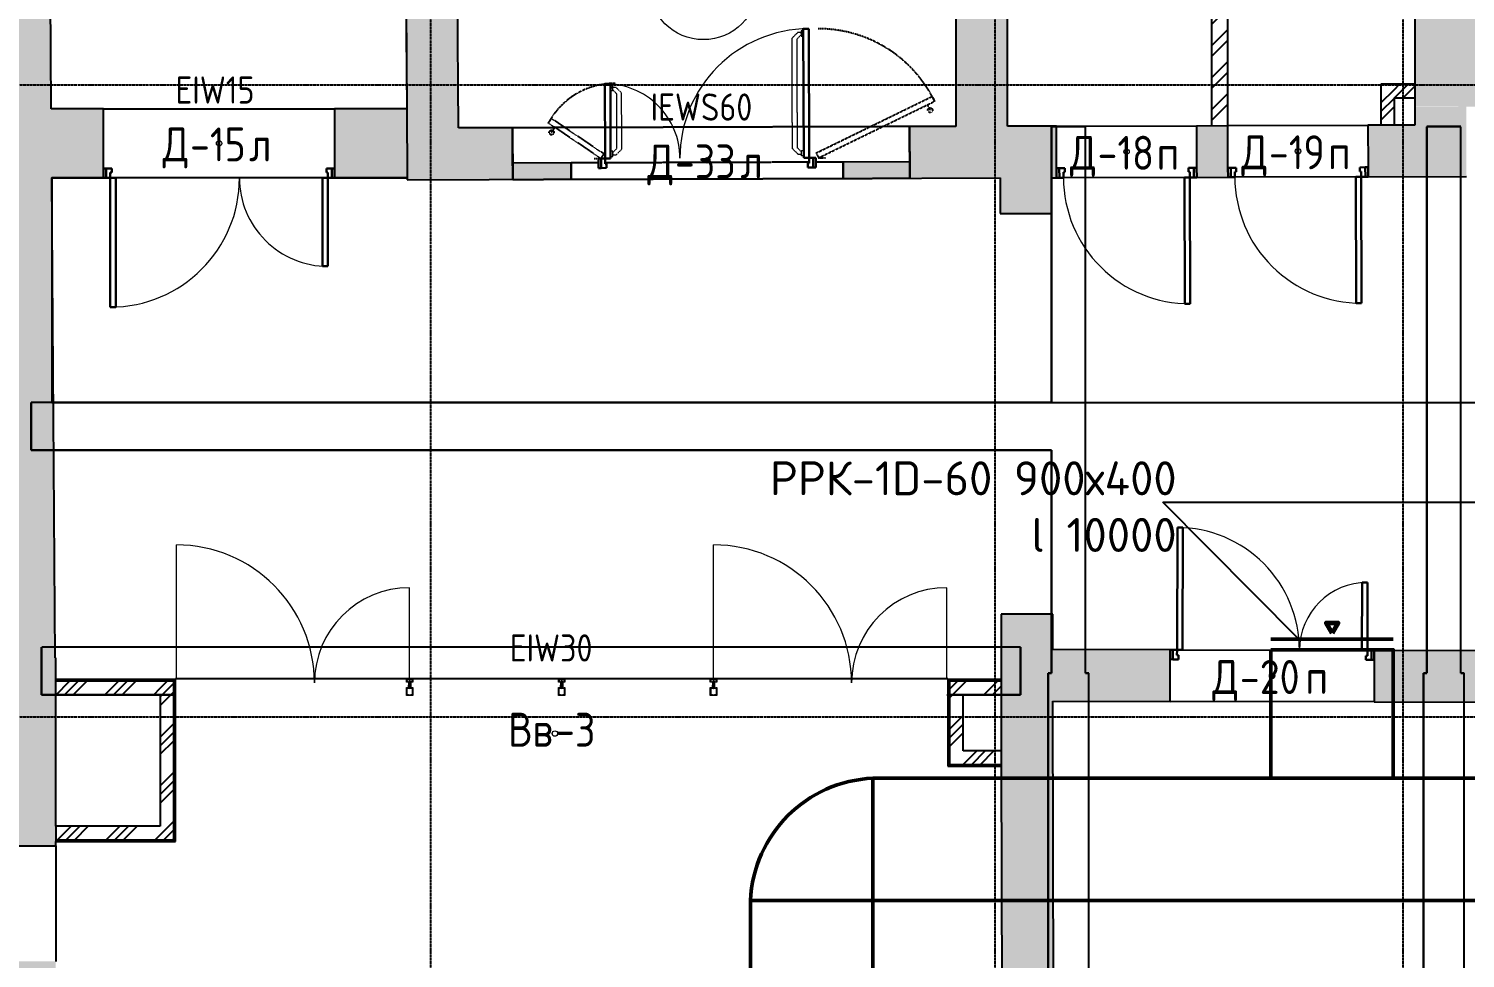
# Model space of a CAD drawing. Header units: millimetres. Extents: x -33838 to 476301, y -41806 to 120107.
# Drawn here: x 602 to 11167, y 6829 to 13670 of the extents above; entities that cross this region are included whole.
import ezdxf
from ezdxf import colors
from ezdxf.entities.mleader import LeaderData, LeaderLine
from ezdxf.math import Vec2, Vec3

# ---------------------------------------------------------------- set-up
doc = ezdxf.new("R2010")
doc.units = ezdxf.units.MM
for name, pattern in [('ADSK_Линия сетки', [25, 20, -2.5, 0, -2.5]), ('ADSK_Сверху', [4.5, 3, -1.5]), ('ADSK_Снесено', [4.5, 3, -1.5]), ('ADSK_Штриховая_ш2 п1', [3, 2, -1])]:
    doc.linetypes.add(name, pattern=pattern)
for name, color, linetype, lineweight in [('Витраж', 251, 'Continuous', 18), ('Вытяжка', 5, 'Continuous', 60), ('Двери', 251, 'Continuous', 18), ('ДУ', 5, 'Continuous', 50), ('Каркас', 7, 'Continuous', 18), ('Марки', 7, 'Continuous', 20), ('Марки дверей', 7, 'Continuous', 20), ('Марки помещений', 7, 'Continuous', 20), ('Узлы', 7, 'Continuous', 18)]:
    doc.layers.add(name, color=color, linetype=linetype, lineweight=lineweight)
for name, color, linetype, lineweight, true_color in [('Линии', 7, 'Continuous', 9, 0x00a600), ('Стены внутренние', 5, 'Continuous', 18, 0x0000ff), ('Стены наружные', 1, 'ADSK_Снесено', 18, 0xff0000), ('Стены штриховка', 5, 'Continuous', 18, 0x0000ff)]:
    doc.layers.add(name, color=color, linetype=linetype, lineweight=lineweight, true_color=true_color)
doc.layers.get('Витраж').off()
doc.styles.add('GOST Common_1', font='GOST Common_0.ttf', dxfattribs={"width": 0.9, "height": 200})
doc.styles.add('GOST Common_2', font='GOST Common_0.ttf', dxfattribs={"width": 0.9, "height": 250})
doc.styles.add('ISOCPEUR', font='isocpeur.ttf', dxfattribs={"height": 250})
pattern_1 = [(45, (0, 0), (-179.605, 179.605), []), (45, (63.5, 0), (0, 359.2102), []), (45, (-63.5, 0), (0, 359.2102), [])]

# ---------------------------------------------------------------- blocks, each defined once
blk = doc.blocks.new('Прямоугольный импост - 48х116-1503859-01 План 1-го этажа маркировочный')
at = {"layer": 'Узлы', "color": 5, "true_color": 0x0000ff}
for p, q in [((-24, 77), (-24, 20)), ((24, 77), (-24, 77)), ((-24, 20), (-18, 20)), ((-21, 23), (-21, 74)), ((-21, 74), (-17, 74)), ((-21, 26), (-21, 23)), ((-21, 23), (-21, 23)), ((-4, 27), (-20, 27)), ((-17, 24), (-16, 24)), ((-15, 72), (-15, 71)), ((-15, 71), (-9, 71)), ((-15, 20), (-12, 20)), ((-11, 21), (-11, 24)), ((-10, 24), (-6, 24)), ((-10, 24), (-10, 22)), ((-10, 22), (-8, 22)), ((-9, 71), (-9, 72)), ((-8, 74), (8, 74)), ((-8, 22), (-8, 2)), ((-8, 2), (-7, 2)), ((-8, -14), (-8, 0)), ((-7, 0), (-8, 0)), ((-6, 2), (-6, 1)), ((-5, 24), (-5, 21)), ((-5, 5), (-5, 23)), ((-3, 5), (-5, 5)), ((-4, 20), (-1, 20)), ((-3, 24), (-3, 25)), ((3, 24), (-3, 24)), ((-3, -1), (-1, 4)), ((-1, 20), (0, 21)), ((0, 21), (1, 20)), ((1, 20), (4, 20)), ((1, 4), (3, -1)), ((3, 25), (3, 24)), ((5, 5), (3, 5)), ((20, 27), (4, 27)), ((5, 21), (5, 24)), ((5, 23), (5, 5)), ((6, 24), (10, 24)), ((6, 1), (6, 2)), ((7, 2), (8, 2)), ((8, 0), (7, 0)), ((8, 2), (8, 22)), ((8, 22), (10, 22)), ((8, -14), (8, 0)), ((9, 72), (9, 71)), ((9, 71), (15, 71)), ((10, 22), (10, 24)), ((11, 24), (11, 21)), ((12, 20), (15, 20)), ((15, 71), (15, 72)), ((16, 24), (17, 24)), ((17, 74), (21, 74)), ((18, 20), (24, 20)), ((21, 74), (21, 23)), ((21, 23), (21, 26)), ((21, 23), (21, 23)), ((24, 20), (24, 77)), ((-24, -20), (-24, -25)), ((-24, -27), (-24, -39)), ((-24, -39), (24, -39)), ((-21, -20), (-23, -20)), ((-23, -25), (-22, -25)), ((-23, -38), (-23, -28)), ((-23, -28), (-22, -28)), ((-7, -38), (-23, -38)), ((-22, -26), (-22, -26)), ((-22, -28), (-19, -33)), ((-18, -23), (-21, -23)), ((-19, -29), (-19, -25)), ((-19, -25), (-16, -25)), ((-17, -32), (-19, -29)), ((-6, -20), (-17, -20)), ((-15, -24), (-15, -22)), ((-15, -22), (-8, -22)), ((-7, -14), (-8, -14)), ((-8, -22), (-8, -23)), ((0, -23), (-8, -23)), ((-7, -14), (-7, -14)), ((-7, -14), (-6, -14)), ((0, -38), (-7, -38)), ((-6, -14), (-4, -14)), ((-5, -19), (-6, -20)), ((-2, -1), (-5, -4)), ((-5, -4), (-5, -14)), ((-5, -4), (5, -4)), ((5, -20), (-5, -20)), ((-5, -20), (-5, -19)), ((-4, -14), (-4, -14)), ((-4, -14), (-4, -14)), ((-4, -14), (-3, -14)), ((-3, -14), (-3, -1)), ((2, -1), (-2, -1)), ((0, -22), (0, -23)), ((0, -23), (0, -22)), ((8, -23), (0, -23)), ((16, -38), (0, -38)), ((5, -4), (2, -1)), ((3, -1), (3, -14)), ((3, -14), (4, -14)), ((4, -14), (4, -14)), ((4, -14), (4, -14)), ((4, -14), (6, -14)), ((5, -4), (5, -14)), ((6, -20), (5, -19)), ((5, -19), (5, -20)), ((6, -14), (7, -14)), ((17, -20), (6, -20)), ((7, -14), (7, -14)), ((8, -14), (7, -14)), ((8, -23), (8, -22)), ((8, -22), (15, -22)), ((15, -22), (15, -24)), ((16, -25), (19, -25)), ((23, -38), (16, -38)), ((17, -22), (17, -22)), ((19, -29), (17, -32)), ((21, -23), (18, -23)), ((19, -25), (19, -29)), ((19, -33), (22, -28)), ((23, -20), (21, -20)), ((22, -22), (22, -22)), ((22, -25), (23, -25)), ((22, -26), (22, -26)), ((22, -28), (23, -28)), ((23, -28), (23, -38)), ((24, -25), (24, -20)), ((24, -39), (24, -27))]:
    blk.add_line(p, q, dxfattribs=at)
at = {"layer": 'Узлы', "color": 5, "lineweight": 9, "true_color": 0x0000ff}
for p, q in [((0, 29), (-2, 27)), ((-2, 27), (-2, -1)), ((2, 27), (0, 29)), ((2, -1), (2, 27)), ((-8, -20), (-8, -14)), ((-6, -24), (-6, -23)), ((6, -24), (-6, -24)), ((-5, -27), (-5, -24)), ((-5, -27), (5, -27)), ((4, -28), (-4, -28)), ((-3, -14), (-3, -20)), ((-3, -27), (-3, -24)), ((3, -14), (3, -20)), ((3, -27), (3, -24)), ((5, -27), (5, -24)), ((6, -23), (6, -24)), ((8, -14), (8, -20))]:
    blk.add_line(p, q, dxfattribs=at)
at = {"layer": 'Узлы', "color": 5, "true_color": 0x0000ff}
for centre, radius, start, end in [((-20, 26), 0.762, 90, 180), ((-17, 23), 1.27, 90, 180), ((-16, 23), 2.29, 180, 225.1897), ((-18, 21), 0.381, 270, 45.1897), ((-17, 72), 1.52, 0, 90), ((-16, 23), 1.27, 0, 90), ((-17, 23), 2.29, 314.8103, 0), ((-15, 21), 0.381, 134.8103, 270), ((-12, 21), 0.762, 270, 0), ((-10, 24), 0.762, 90, 180), ((-10, 22), 0.762, 180, 270), ((-8, 72), 1.52, 90, 180), ((-8, 2), 0.254, 180, 270), ((-8, 0), 0.254, 90, 180), ((-7, 23), 1.52, 360, 90), ((-7, 2), 0.254, 360, 90), ((-7, 1), 0.254, 270, 360), ((-6, 24), 0.762, 0, 90), ((-4, 21), 0.762, 180, 270), ((-4, 25), 1.52, 360, 90), ((0, 4), 3.63, 17.5064, 162.4936), ((0, 4), 1.09, 15, 165), ((4, 25), 1.52, 90, 180), ((4, 21), 0.762, 270, 0), ((6, 24), 0.762, 90, 180), ((7, 23), 1.52, 90, 180), ((7, 2), 0.254, 90, 180), ((7, 1), 0.254, 180, 270), ((8, 72), 1.52, 0, 90), ((8, 2), 0.254, 270, 0), ((8, 0), 0.254, 0, 90), ((10, 24), 0.762, 0, 90), ((10, 22), 0.762, 270, 0), ((12, 21), 0.762, 180, 270), ((17, 72), 1.52, 90, 180), ((16, 23), 1.27, 90, 180), ((17, 23), 2.29, 180, 225.1897), ((15, 21), 0.381, 270, 45.1897), ((17, 23), 1.27, 0, 90), ((16, 23), 2.29, 314.8103, 0), ((18, 21), 0.381, 134.8103, 270), ((20, 26), 0.762, 0, 90), ((-23, -20), 0.508, 90, 180), ((-23, -25), 0.762, 180, 270), ((-22, -27), 1.52, 90, 180), ((-20, -22), 2.29, 134.8103, 180), ((-21, -22), 1.27, 180, 270), ((-22, -27), 1.27, 288.6629, 90), ((-22, -27), 1.02, 270, 90), ((-21, -20), 0.381, 314.8103, 90), ((-18, -32), 1.02, 210, 30), ((-17, -20), 0.381, 90, 225.1897), ((-19, -22), 2.29, 0, 45.1897), ((-18, -22), 1.27, 270, 0), ((-16, -24), 1.52, 270, 0), ((16, -24), 1.52, 180, 270), ((17, -20), 0.381, 314.8103, 90), ((19, -22), 2.29, 134.8103, 180), ((18, -22), 1.27, 180, 270), ((18, -32), 1.02, 150, 330), ((20, -22), 2.29, 0, 45.1897), ((21, -20), 0.381, 90, 225.1897), ((21, -22), 1.27, 270, 0), ((22, -27), 1.27, 90, 251.3371), ((22, -27), 1.02, 90, 270), ((22, -27), 1.52, 360, 90), ((23, -20), 0.508, 0, 90), ((23, -25), 0.762, 270, 0)]:
    blk.add_arc(centre, radius, start, end, dxfattribs=at)
at = {"layer": 'Узлы', "color": 5, "lineweight": 9, "true_color": 0x0000ff}
for centre, radius, start, end in [((-4, -27), 1.38, 200.9416, 339.0732), ((0, -24), 4.19, 234.2873, 305.7127), ((4, -27), 1.38, 200.9416, 339.0732)]:
    blk.add_arc(centre, radius, start, end, dxfattribs=at)
blk = doc.blocks.new('AC_Дверь_Двупольная - Д-15л 1700х2200h-2039711-01 План 1-го этажа маркировочный')
at = {"layer": 'Двери', "lineweight": 30}
for p, q in [((800, 1205), (760, 1205)), ((760, 1205), (760, 255)), ((800, 255), (800, 1205)), ((-800, 905), (-760, 905)), ((-800, 255), (-800, 905)), ((-760, 905), (-760, 255)), ((-850, 255), (-830, 255)), ((-850, 185), (-850, 255)), ((-830, 255), (-800, 255)), ((-830, 185), (-830, 255)), ((-830, 255), (-830, 185)), ((-760, 255), (-800, 255)), ((-800, 255), (-800, 215)), ((-800, 215), (-790, 215)), ((-790, 215), (-790, 185)), ((760, 255), (800, 255)), ((800, 215), (790, 215)), ((790, 215), (790, 185)), ((830, 255), (800, 255)), ((800, 255), (800, 215)), ((830, 185), (830, 255)), ((850, 255), (830, 255)), ((830, 255), (830, 185)), ((850, 185), (850, 255)), ((-830, 185), (-850, 185)), ((-790, 185), (-830, 185)), ((790, 185), (830, 185)), ((830, 185), (850, 185))]:
    blk.add_line(p, q, dxfattribs=at)
at = {"layer": 'Двери'}
for centre, radius, start, end in [((800, 255), 950, 90, 180), ((-800, 255), 650, 360, 90)]:
    blk.add_arc(centre, radius, start, end, dxfattribs=at)
blk = doc.blocks.new('AC_Дверь_Двупольная - Д-33л 1500х2200h 2-2310052-01 План 1-го этажа маркировочный')
at = {"layer": 'Двери', "linetype": 'ADSK_Сверху', "lineweight": 9}
for p, q in [((710, 951), (694, 951)), ((694, 951), (694, 913)), ((670, 940), (627, 898)), ((627, 84), (627, 898)), ((694, 922), (664, 892)), ((664, 90), (664, 892)), ((694, 940), (670, 940)), ((694, 932), (694, 940)), ((694, 913), (710, 913)), ((-710, 551), (-694, 551)), ((-694, 551), (-694, 513)), ((-694, 532), (-694, 540)), ((-694, 540), (-670, 540)), ((-670, 540), (-628, 498)), ((-694, 513), (-710, 513)), ((-694, 522), (-664, 492)), ((-664, 90), (-664, 492)), ((-628, 84), (-628, 498)), ((-694, 70), (-710, 70)), ((-710, 31), (-694, 31)), ((-694, 60), (-664, 90)), ((-694, 31), (-694, 70)), ((-694, 50), (-694, 42)), ((-694, 42), (-670, 42)), ((-670, 42), (-628, 84)), ((670, 42), (627, 84)), ((694, 60), (664, 90)), ((694, 42), (670, 42)), ((694, 31), (694, 70)), ((694, 70), (710, 70)), ((710, 31), (694, 31))]:
    blk.add_line(p, q, dxfattribs=at)
at = {"layer": 'Двери', "lineweight": 30}
for p, q in [((750, 966), (710, 966)), ((710, 966), (710, 16)), ((750, 16), (750, 966)), ((-750, 566), (-710, 566)), ((-750, 16), (-750, 566)), ((-710, 566), (-710, 16)), ((-800, 16), (-780, 16)), ((-800, -54), (-800, 16)), ((-780, 16), (-750, 16)), ((-780, -54), (-780, 16)), ((-780, 16), (-780, -54)), ((-710, 16), (-750, 16)), ((-750, 16), (-750, -24)), ((710, 16), (750, 16)), ((780, 16), (750, 16)), ((750, 16), (750, -24)), ((780, -54), (780, 16)), ((800, 16), (780, 16)), ((780, 16), (780, -54)), ((800, -54), (800, 16)), ((-780, -54), (-800, -54)), ((-740, -54), (-780, -54)), ((-750, -24), (-740, -24)), ((-740, -24), (-740, -54)), ((750, -24), (740, -24)), ((740, -24), (740, -54)), ((740, -54), (780, -54)), ((780, -54), (800, -54))]:
    blk.add_line(p, q, dxfattribs=at)
at = {"layer": 'Двери'}
for centre, radius, start, end in [((750, 16), 950, 90, 180), ((-750, 16), 550, 360, 90)]:
    blk.add_arc(centre, radius, start, end, dxfattribs=at)
blk = doc.blocks.new('AC_Дверь_Однопольная - Д-18п 1030х2200h-1983138-01 План 1-го этажа маркировочный')
at = {"layer": 'Двери', "lineweight": 30}
for p, q in [((-465, 1120), (-425, 1120)), ((-465, 190), (-465, 1120)), ((-425, 1120), (-425, 190)), ((-515, 190), (-495, 190)), ((-515, 120), (-515, 190)), ((-495, 120), (-515, 120)), ((-495, 190), (-465, 190)), ((-495, 120), (-495, 190)), ((-495, 190), (-495, 120)), ((-455, 120), (-495, 120)), ((-425, 190), (-465, 190)), ((-465, 190), (-465, 150)), ((-465, 150), (-455, 150)), ((-455, 150), (-455, 120)), ((455, 150), (465, 150)), ((455, 120), (455, 150)), ((495, 120), (455, 120)), ((465, 190), (495, 190)), ((465, 150), (465, 190)), ((495, 190), (495, 120)), ((495, 190), (515, 190)), ((495, 120), (495, 190)), ((515, 120), (495, 120)), ((515, 190), (515, 120))]:
    blk.add_line(p, q, dxfattribs=at)
at = {"layer": 'Двери'}
blk.add_arc((-465, 190), 930, 0, 90, dxfattribs=at)
blk = doc.blocks.new('AC_Дверь_Однопольная - Д-19п 1030х2200h-1983139-01 План 1-го этажа маркировочный')
at = {"layer": 'Двери', "lineweight": 30}
for p, q in [((-465, 1120), (-425, 1120)), ((-465, 190), (-465, 1120)), ((-425, 1120), (-425, 190)), ((-515, 190), (-495, 190)), ((-515, 120), (-515, 190)), ((-495, 120), (-515, 120)), ((-495, 190), (-465, 190)), ((-495, 120), (-495, 190)), ((-495, 190), (-495, 120)), ((-455, 120), (-495, 120)), ((-425, 190), (-465, 190)), ((-465, 190), (-465, 150)), ((-465, 150), (-455, 150)), ((-455, 150), (-455, 120)), ((455, 150), (465, 150)), ((455, 120), (455, 150)), ((495, 120), (455, 120)), ((465, 190), (495, 190)), ((465, 150), (465, 190)), ((495, 190), (495, 120)), ((495, 190), (515, 190)), ((495, 120), (495, 190)), ((515, 120), (495, 120)), ((515, 190), (515, 120))]:
    blk.add_line(p, q, dxfattribs=at)
at = {"layer": 'Двери'}
blk.add_arc((-465, 190), 930, 0, 90, dxfattribs=at)
blk = doc.blocks.new('AC_Дверь_Двупольная - Д-20п 1500х2200h-2039721-01 План 1-го этажа маркировочный')
at = {"layer": 'Двери', "lineweight": 30}
for p, q in [((-700, 1090), (-660, 1090)), ((-700, 190), (-700, 1090)), ((-660, 1090), (-660, 190)), ((700, 690), (660, 690)), ((660, 690), (660, 190)), ((700, 190), (700, 690)), ((-750, 190), (-730, 190)), ((-750, 120), (-750, 190)), ((-730, 120), (-750, 120)), ((-730, 190), (-700, 190)), ((-730, 120), (-730, 190)), ((-730, 190), (-730, 120)), ((-690, 120), (-730, 120)), ((-660, 190), (-700, 190)), ((-700, 190), (-700, 150)), ((-700, 150), (-690, 150)), ((-690, 150), (-690, 120)), ((660, 190), (700, 190)), ((700, 150), (690, 150)), ((690, 150), (690, 120)), ((690, 120), (730, 120)), ((730, 190), (700, 190)), ((700, 190), (700, 150)), ((730, 120), (730, 190)), ((750, 190), (730, 190)), ((730, 190), (730, 120)), ((730, 120), (750, 120)), ((750, 120), (750, 190))]:
    blk.add_line(p, q, dxfattribs=at)
at = {"layer": 'Двери'}
for centre, radius, start, end in [((-700, 190), 900, 360, 90), ((700, 190), 500, 90, 180)]:
    blk.add_arc(centre, radius, start, end, dxfattribs=at)
blk = doc.blocks.new('Дверь-Витраж-Двойная-Витрина - Дв-3-1857483-01 План 1-го этажа маркировочный')
for p, q in [((-857.40625, 40), (-857.40625, 1030.3625)), ((857.40625, 40), (857.40625, 715.55))]:
    blk.add_line(p, q)
for centre, radius, start, end in [((-857.40625, 15.55), 1014.8125, 0, 90), ((857.40625, 15.55), 700, 90, 180)]:
    blk.add_arc(centre, radius, start, end)
blk = doc.blocks.new('Дверь-Витраж-Двойная-Витрина - Дв-3-1857484-01 План 1-го этажа маркировочный')
at = {"layer": 'Двери'}
for p, q in [((-857.40625, 40), (-857.40625, 1030.3625)), ((857.40625, 40), (857.40625, 715.55))]:
    blk.add_line(p, q, dxfattribs=at)
for centre, radius, start, end in [((-857.40625, 15.55), 1014.8125, 0, 90), ((857.40625, 15.55), 700, 90, 180)]:
    blk.add_arc(centre, radius, start, end, dxfattribs=at)
blk = doc.blocks.new('ADSK_Марка_Помещение_ОдноЗначение - Номер-247393-01 План 1-го этажа маркировочный')
at = {"layer": 'Марки помещений'}
blk.add_circle((0, 0), 4, dxfattribs=at)
blk = doc.blocks.new('ADSK_Марка_Дверь - Марка типа и комментарии-2020407-01 План 1-го этажа маркировочный')
at = {"layer": 'Марки дверей', "lineweight": 9}
blk.add_circle((0, 0), 0.2, dxfattribs=at)
blk = doc.blocks.new('ADSK_Марка_Стена - Экземпляр_ADSK_Позиция-74353-01 План 1-го этажа маркировочный')
at = {"layer": 'Марки', "lineweight": 9}
blk.add_circle((0, 0), 0.2, dxfattribs=at)
blk = doc.blocks.new('*U2698')
for p, q in [((0, 450), (0, -450)), ((0, 0), (0, 50))]:
    blk.add_line(p, q)
at = {"layer": 'Вытяжка'}
blk.add_lwpolyline([(45, 0), (122, -44), (122, 44)], close=True, dxfattribs=at)

msp = doc.modelspace()

# ---------------------------------------------------------------- hatches: boundary and pattern name
at = {"layer": 'Стены внутренние', "lineweight": 25, "true_color": 0x636466}
h = msp.add_hatch(color=251, dxfattribs=at)
h.paths.add_polyline_path([(795.63931, 9039.25245), (758.96419, 14323.56712), (378.97334, 14320.92984), (415.63016, 9039.25245), (771.12615, 9039.25245)])
h.paths.add_polyline_path([(368.56303, 15820.89372), (748.55388, 15823.53099), (716.71519, 20410.99148), (336.70604, 20410.99148)])
for points in [[(3385.31001, 12558.3141), (3765.31127, 12559.47078), (3710.1208, 20408.63165), (3433.49902, 20408.63165), (3433.49902, 20410.99148), (3330.09482, 20410.99148), (3385.30187, 12559.47078)], [(7420.80755, 12950.59942), (7800.80755, 12951.75609), (7800.80755, 20408.63165), (7420.80755, 20408.63165), (7420.80755, 13150.12546)], [(11079.61814, 13095.08262), (11305.23612, 13095.08262), (11305.23612, 20408.63165), (10795.23612, 20408.63165), (10795.23612, 13095.08262)], [(10795.23612, 12580.869), (11175.23612, 12582.02567), (11175.23612, 13095.08262), (10795.23612, 13093.98872), (10795.23612, 12682.02567)], [(3765.31127, 12559.47078), (4161.15031, 12560.67566), (4159.99364, 12940.6739), (3762.63939, 12939.46441), (3764.34064, 12697.51302)], [(7746.72914, 12309.29437), (8126.72841, 12310.03984), (8126.21304, 12572.74482), (7746.21458, 12571.58815)], [(7765.58805, 2696.10537), (8145.58732, 2696.85085), (8132.51327, 9361.24775), (7752.514, 9360.50228), (7765.49409, 2744.00181)]]:
    msp.add_hatch(color=251, dxfattribs=at).paths.add_polyline_path(points)
h = msp.add_hatch(dxfattribs=at)
h.set_pattern_fill('FP_2', color=251, style=0, pattern_type=2)
h.set_pattern_definition([(45, (0, 0), (-117.8655, 117.8655), []), (45, (78.58, 0), (-117.8655, 117.8655), [])])
h.paths.add_polyline_path([(9300.80755, 12956.3219), (9420.80755, 12956.68717), (9420.80755, 15388.58891), (9300.80755, 15388.58891), (9300.80755, 12956.68717)])
h = msp.add_hatch(dxfattribs=at)
h.set_pattern_fill('FP_3', color=251, style=0, pattern_type=2)
h.set_pattern_definition(pattern_1)
h.paths.add_polyline_path([(10545.23612, 12960.10979), (10645.23612, 12960.87076), (10645.23612, 13260.87076), (10545.23612, 13260.87076), (10545.23612, 12960.87076)])
h = msp.add_hatch(dxfattribs=at)
h.set_pattern_fill('FP_3', color=251, style=0, pattern_type=2)
h.set_pattern_definition(pattern_1)
h.paths.add_polyline_path([(10795.23612, 13160.87076), (10795.23612, 13260.87076), (10645.23612, 13260.87076), (10645.23612, 13160.87076)])
h = msp.add_hatch(color=251, dxfattribs=at)
h.paths.add_polyline_path([(2851.70228, 12571.21845), (3385.21927, 12571.21845), (3381.63326, 13081.21845), (2851.70228, 13081.21845), (2851.70228, 12641.21845)])
h.paths.add_polyline_path([(1047.0129, 12571.21845), (1151.70228, 12571.21845), (1151.70228, 13081.21845), (767.58655, 13081.21845), (771.12615, 12571.21845), (795.63931, 12571.21845)])
h = msp.add_hatch(color=251, dxfattribs=at)
h.paths.add_polyline_path([(7081.23254, 12569.56403), (8161.5695, 12572.85244), (8160.41283, 12952.85068), (7080.07588, 12949.56227), (7080.84308, 12697.51302)])
h.paths.add_polyline_path([(9191.56473, 12575.98762), (9421.96899, 12576.68894), (9420.80755, 12956.68717), (9190.40806, 12955.98586), (9191.35166, 12645.9873)])
h.paths.add_polyline_path([(10451.96421, 12579.82412), (10795.23612, 12580.869), (10795.23612, 12960.87076), (10450.80755, 12959.82236), (10451.96103, 12580.869)])
h = msp.add_hatch(color=251, dxfattribs=at)
h.paths.add_polyline_path([(4161.15031, 12560.67566), (4592.05754, 12561.98729), (4591.69228, 12681.98674), (4160.78505, 12680.67511), (4161.14632, 12561.98729)])
h.paths.add_polyline_path([(6592.04828, 12568.07502), (7081.23254, 12569.56403), (7080.07588, 12689.56107), (6591.68301, 12688.07446)])
h = msp.add_hatch(color=251, dxfattribs=at)
h.paths.add_polyline_path([(18184.62904, 8694.69354), (18184.62904, 9074.69486), (15803.345, 9080.98931), (15803.345, 8700.98798), (17379.64387, 8696.82135)])
h.paths.add_polyline_path([(14302.34579, 8704.95557), (14303.16521, 9084.95424), (10496.84588, 9095.01597), (10495.84143, 8715.01729), (11263.27398, 8712.98874)])
h.paths.add_polyline_path([(8995.84667, 8718.98223), (8995.84667, 9098.98355), (8133.0233, 9101.26425), (8133.76878, 8721.26096), (8145.58732, 8721.22972)])
h = msp.add_hatch(dxfattribs=at)
h.set_pattern_fill('FP_3', color=251, style=0, pattern_type=2)
h.set_pattern_definition(pattern_1)
h.paths.add_polyline_path([(1568.37808, 8768.39612), (1568.37808, 8868.39612), (800.4987, 8868.39612), (800.4987, 8768.39612), (1047.0129, 8768.39612)])
h = msp.add_hatch(dxfattribs=at)
h.set_pattern_fill('FP_3', color=251, style=0, pattern_type=2)
h.set_pattern_definition(pattern_1)
h.paths.add_polyline_path([(1668.37808, 7701.38518), (1668.37808, 8868.39612), (1568.37808, 8868.39612), (1568.37808, 7701.38518)])
h = msp.add_hatch(dxfattribs=at)
h.set_pattern_fill('FP_3', color=251, style=0, pattern_type=2)
h.set_pattern_definition(pattern_1)
h.paths.add_polyline_path([(7373.37808, 8355.38518), (7473.37808, 8355.38518), (7473.37808, 8868.39612), (7373.37808, 8868.39612), (7373.37808, 8774.36862)])
h = msp.add_hatch(dxfattribs=at)
h.set_pattern_fill('FP_3', color=251, style=0, pattern_type=2)
h.set_pattern_definition(pattern_1)
h.paths.add_polyline_path([(7735.41639, 8768.39612), (7753.67558, 8768.39612), (7752.514, 8868.39612), (7473.37808, 8868.39612), (7473.37808, 8768.39612)])
h = msp.add_hatch(dxfattribs=at)
h.set_pattern_fill('FP_3', color=251, style=0, pattern_type=2)
h.set_pattern_definition(pattern_1)
h.paths.add_polyline_path([(7752.514, 8255.38518), (7754.68199, 8255.38518), (7754.48582, 8355.38518), (7373.37808, 8355.38518), (7373.37808, 8255.38518), (7735.41639, 8255.38518)])
h = msp.add_hatch(dxfattribs=at)
h.set_pattern_fill('FP_3', color=251, style=0, pattern_type=2)
h.set_pattern_definition(pattern_1)
h.paths.add_polyline_path([(800.4987, 7701.38518), (1568.37808, 7701.38518), (1568.37808, 7801.38518), (800.4987, 7801.38518)])
at = {"layer": 'Стены наружные', "linetype": 'Continuous', "lineweight": 25, "true_color": 0x636466}
msp.add_hatch(color=251, dxfattribs=at).paths.add_polyline_path([(800.4987, 8529.25245), (800.4987, 9039.25245), (-6141.04208, 9039.25245), (-6141.04208, 8529.25245), (631.31561, 8529.25245)])
h = msp.add_hatch(color=251, dxfattribs=at)
h.paths.add_polyline_path([(800.4987, 272.0206), (800.4987, 1293.00787), (290.4987, 1293.00787), (290.4987, 272.0206), (642.35863, 272.0206)])
h.paths.add_polyline_path([(630.77917, 2143.00787), (800.4987, 2143.00787), (800.4987, 3145.88269), (290.4987, 3145.88269), (290.4987, 2143.00787)])
h.paths.add_polyline_path([(637.69022, 3995.88269), (800.4987, 3995.88269), (800.4987, 4997.9054), (290.4987, 4997.9054), (290.4987, 3995.88269), (630.77917, 3995.88269)])
h.paths.add_polyline_path([(290.4987, 5847.9054), (800.4987, 5847.9054), (800.4987, 6805.89434), (290.4987, 6805.89434)])
h.paths.add_polyline_path([(800.4987, 7655.89434), (800.4987, 8529.25245), (290.4987, 8529.25245), (290.4987, 7655.89434), (632.54368, 7655.89434)])

# ---------------------------------------------------------------- linework, layer by layer
at = {"linetype": 'ADSK_Линия сетки', "lineweight": 25}
for p, q in [((3559.91035, -4984.78696), (3559.91035, 44421.85247)), ((7709.91035, -4984.78696), (7709.91035, 21668.8012)), ((10709.91035, -4984.78696), (10709.91035, 21668.8012)), ((-11086.22475, 13256.78828), (57141.71826, 13256.78828)), ((-11086.22475, 8606.78828), (57141.71826, 8606.78828))]:
    msp.add_line(p, q, dxfattribs=at)
at = {"color": 251, "lineweight": 25, "true_color": 0x636466}
for points in [[(290.4987, 8529.25245), (-6141.04208, 8529.25245), (-6278.75123, 43728.86858), (3943.49902, 43728.86858), (3943.49902, 20918.63165), (3330.09482, 20918.63165), (3381.63326, 13081.21845)], [(771.12615, 10918.39612), (46719.85223, 10918.39612), (46719.85223, 20904.56631), (46033.2121, 20934.05859)], [(3381.63326, 13081.21845), (3385.21927, 12571.21845), (771.12615, 12571.21845), (771.12615, 10918.39612)]]:
    msp.add_lwpolyline(points, dxfattribs=at)
at = {"layer": 'ДУ'}
for points in [[(9737.31538, 9098.91552), (9737.26916, 8154.05956), (10637.26916, 8154.05956), (10637.31538, 9098.91552)], [(14039.02195, 8154.05956), (14039.02195, 7254.05956), (6809.91035, 7254.05956), (6809.91035, 8154.05956)], [(5909.91035, 4096.19979), (6809.91035, 4096.19979), (6809.91035, 7254.05956), (5909.91035, 7254.05956)]]:
    msp.add_lwpolyline(points, close=True, dxfattribs=at)
msp.add_arc((6852.14592, 7211.824), 943.18169, 92.566556539, 177.43344347, dxfattribs=at)
at = {"layer": 'Каркас', "color": 251, "linetype": 'ADSK_Сверху', "lineweight": 25, "true_color": 0x636466}
for p, q in [((8123.47939, 12950.12647), (8373.47939, 12950.12647)), ((8373.47939, 12950.12647), (8123.47939, 12950.12647)), ((8123.47939, 12950.12647), (8123.47939, 10918.39612)), ((8123.47939, 10918.39612), (8123.47939, 12950.12647)), ((8373.47939, 8926.99739), (8373.47939, 12950.12647)), ((8373.47939, 8926.99739), (8373.47939, 12950.12647)), ((10883.47939, 12950.12647), (11133.47939, 12950.12647)), ((11133.47939, 12950.12647), (10883.47939, 12950.12647)), ((10883.47939, 12950.12647), (10883.47939, 8926.99739)), ((10883.47939, 8926.99739), (10883.47939, 12950.12647)), ((11133.47939, 8926.99739), (11133.47939, 12950.12647)), ((11133.47939, 8926.99739), (11133.47939, 12950.12647)), ((619.65115, 10568.39612), (619.65115, 10918.39612)), ((619.65115, 10918.39612), (619.65115, 10568.39612)), ((8123.47939, 10918.39612), (619.65115, 10918.39612)), ((8123.47939, 10918.39612), (619.65115, 10918.39612)), ((619.65115, 10568.39612), (8123.47939, 10568.39612)), ((8123.47939, 10568.39612), (619.65115, 10568.39612)), ((8123.47939, 10568.39612), (8123.47939, 8926.99739)), ((8123.47939, 8926.99739), (8123.47939, 10568.39612)), ((694.85347, 8768.39612), (694.85347, 9118.39612)), ((694.85347, 9118.39612), (694.85347, 8768.39612)), ((7896.62624, 9118.39612), (694.85347, 9118.39612)), ((7896.62624, 9118.39612), (694.85347, 9118.39612)), ((7896.62624, 8768.39612), (7896.62624, 9118.39612)), ((7896.62624, 9118.39612), (7896.62624, 8768.39612)), ((8123.47939, 8926.99739), (8098.47939, 8926.99739)), ((8098.47939, 8926.99739), (8098.47939, 2540.01988)), ((8098.47939, 8926.99739), (8123.47939, 8926.99739)), ((8098.47939, 2540.01988), (8098.47939, 8926.99739)), ((8398.47939, 8926.99739), (8373.47939, 8926.99739)), ((8373.47939, 8926.99739), (8398.47939, 8926.99739)), ((8398.47939, 2540.01988), (8398.47939, 8926.99739)), ((8398.47939, 2540.01988), (8398.47939, 8926.99739)), ((10883.47939, 8926.99739), (10858.47939, 8926.99739)), ((10858.47939, 8926.99739), (10858.47939, 2540.01988)), ((10858.47939, 8926.99739), (10883.47939, 8926.99739)), ((10858.47939, 2540.01988), (10858.47939, 8926.99739)), ((11158.47939, 8926.99739), (11133.47939, 8926.99739)), ((11133.47939, 8926.99739), (11158.47939, 8926.99739)), ((11158.47939, 2540.01988), (11158.47939, 8926.99739)), ((11158.47939, 2540.01988), (11158.47939, 8926.99739)), ((694.85347, 8768.39612), (1668.37808, 8768.39612)), ((1668.37808, 8768.39612), (694.85347, 8768.39612)), ((7361.37808, 8768.39612), (7896.62624, 8768.39612)), ((7896.62624, 8768.39612), (7361.37808, 8768.39612))]:
    msp.add_line(p, q, dxfattribs=at)
at = {"layer": 'Линии', "color": 251, "linetype": 'ADSK_Штриховая_ш2 п1', "lineweight": 25, "true_color": 0x636466}
for p, q in [((6392.95818, 12755.45667), (7246.81252, 13171.90926)), ((6410.49303, 12719.5049), (7264.34737, 13135.95749)), ((7231.5845, 13069.91089), (7211.8578, 13110.35662)), ((7246.81252, 13171.90926), (7264.34737, 13135.95749)), ((4423.51084, 12975.6625), (4445.87856, 13008.824)), ((4832.86815, 12747.79623), (4445.87856, 13008.824)), ((4810.50044, 12714.63473), (4423.51084, 12975.6625)), ((4446.76296, 12905.69895), (4471.92664, 12943.00564)), ((4760.50067, 12714.48253), (4810.50044, 12714.63473)), ((4810.50044, 12714.63473), (4832.86815, 12747.79623)), ((6392.95818, 12755.45667), (6410.49303, 12719.5049)), ((6410.49303, 12719.5049), (6460.49279, 12719.6571))]:
    msp.add_line(p, q, dxfattribs=at)
at = {"layer": 'Линии', "color": 251, "lineweight": 25, "true_color": 0x636466}
msp.add_line((6339.85944, 12740.0296), (6339.85944, 12713.71614), dxfattribs=at)
at = {"layer": 'Линии', "color": 251, "linetype": 'ADSK_Штриховая_ш2 п1', "lineweight": 25, "true_color": 0x636466}
for centre in [(7231.5845, 13069.91089), (4446.76296, 12905.69895)]:
    msp.add_circle(centre, 17, dxfattribs=at)
for centre, radius, start, end in [((6410.49303, 12719.5049), 950, 26, 90.237449054), ((4910.46838, 12714.9572), 552.35396, 89.625125165, 151.836479215)]:
    msp.add_arc(centre, radius, start, end, dxfattribs=at)
at = {"layer": 'Стены внутренние', "color": 251, "lineweight": 25, "true_color": 0x636466}
for p, q in [((3330.09482, 20410.99148), (3381.63326, 13081.21845)), ((3762.63939, 12939.46441), (3710.1208, 20408.63165)), ((7420.80755, 20408.63165), (7420.80755, 12950.59942)), ((10795.23612, 20408.63165), (10795.23612, 12960.87076)), ((9420.80755, 12956.68717), (9420.80755, 15388.58891)), ((7800.80755, 12951.75609), (7800.80755, 14917.63165)), ((9300.80755, 14893.63165), (9300.80755, 12956.3219)), ((767.58655, 13081.21845), (758.96419, 14323.56712)), ((10795.23612, 13260.87076), (10545.23612, 13260.87076)), ((10545.23612, 13260.87076), (10545.23612, 12960.10979)), ((10645.23612, 13160.87076), (10795.23612, 13160.87076)), ((10645.23612, 12960.41418), (10645.23612, 13160.87076)), ((1151.70228, 13081.21845), (767.58655, 13081.21845)), ((1151.70228, 12641.21845), (1151.70228, 13081.21845)), ((1151.70228, 13081.21845), (2851.70228, 13081.21845)), ((3381.63326, 13081.21845), (2851.70228, 13081.21845)), ((2851.70228, 13081.21845), (2851.70228, 12641.21845)), ((4159.99364, 12940.6739), (3762.63939, 12939.46441)), ((4159.99364, 12940.6739), (4161.15031, 12560.67566)), ((7420.80755, 12950.59942), (7080.07588, 12949.56227)), ((7081.23254, 12569.56403), (7080.07588, 12949.56227)), ((8160.41283, 12952.85068), (7800.80755, 12951.75609)), ((8160.41283, 12952.85068), (9190.40806, 12955.98586)), ((8161.35643, 12642.85212), (8160.41283, 12952.85068)), ((9190.40806, 12955.98586), (9420.80755, 12956.68717)), ((9190.40806, 12955.98586), (9191.35166, 12645.9873)), ((9420.81232, 12956.68718), (10450.80755, 12959.82236)), ((9421.75592, 12646.68862), (9420.81232, 12956.68718)), ((10795.23612, 12960.87076), (10450.80755, 12959.82236)), ((10450.80755, 12959.82236), (10451.75114, 12649.8238)), ((4591.69228, 12681.98674), (4160.78505, 12680.67511)), ((4592.05754, 12561.98729), (4591.69228, 12681.98674)), ((7080.86728, 12689.56348), (6591.68301, 12688.07446)), ((6591.68301, 12688.07446), (6592.04828, 12568.07502)), ((8126.21304, 12572.74482), (8161.5695, 12572.85244)), ((8126.72841, 12310.03984), (8126.21304, 12572.74482)), ((9101.56514, 12575.71367), (8211.56927, 12573.00464)), ((9191.56473, 12575.98762), (9421.96899, 12576.68894)), ((10361.96463, 12579.55017), (9471.96875, 12576.84114)), ((10451.96421, 12579.82412), (11175.23612, 12582.02567)), ((771.12615, 12571.21845), (1151.70228, 12571.21845)), ((795.63931, 9039.25245), (771.12615, 12571.21845)), ((2761.70228, 12571.21845), (1241.70228, 12571.21845)), ((2851.70228, 12571.21845), (3385.21927, 12571.21845)), ((3385.21927, 12571.21845), (3385.31001, 12558.3141)), ((3385.31001, 12558.3141), (4592.05754, 12561.98729)), ((6592.04828, 12568.07502), (7746.21458, 12571.58815)), ((7746.21458, 12571.58815), (7746.72914, 12309.29437)), ((7746.72914, 12309.29437), (8126.72841, 12310.03984)), ((8132.51327, 9361.24775), (7752.514, 9360.50228)), ((7752.514, 9360.50228), (7753.45586, 8880.39612)), ((8133.0233, 9101.26425), (8132.51327, 9361.24775)), ((8996.85112, 9098.9809), (8133.0233, 9101.26425)), ((9086.85081, 9098.743), (10406.8462, 9095.25386)), ((14303.35024, 9084.95424), (10496.84588, 9095.01597)), ((8995.84667, 8718.98223), (8996.66609, 9028.98114)), ((10496.66085, 9025.01621), (10495.84143, 8715.01729)), ((1680.37808, 8880.39612), (800.4987, 8880.39612)), ((1680.37808, 7689.38518), (1680.37808, 8880.39612)), ((7361.37808, 8880.39612), (7361.37808, 8243.38518)), ((7753.45586, 8880.39612), (7361.37808, 8880.39612)), ((7753.45979, 8878.39612), (7754.70161, 8245.38518)), ((800.4987, 8768.39612), (1568.37808, 8768.39612)), ((1568.37808, 8768.39612), (1568.37808, 7801.38518)), ((7473.37808, 8355.38518), (7473.37808, 8768.39612)), ((7473.37808, 8768.39612), (7753.67558, 8768.39612)), ((8145.58732, 2696.85085), (8133.76878, 8721.26096)), ((8133.76878, 8721.26096), (8995.84667, 8718.98223)), ((10495.84143, 8715.01729), (8995.84667, 8718.98223)), ((10495.84143, 8715.01729), (14302.34579, 8704.95557)), ((7754.48582, 8355.38518), (7473.37808, 8355.38518)), ((7361.37808, 8243.38518), (7754.70553, 8243.38518)), ((7754.70553, 8243.38518), (7765.58805, 2696.10537)), ((1568.37808, 7801.38518), (800.4987, 7801.38518)), ((800.4987, 7801.38518), (800.4987, 7691.38518)), ((800.4987, 7689.38518), (1680.37808, 7689.38518))]:
    msp.add_line(p, q, dxfattribs=at)
at = {"layer": 'Стены внутренние', "color": 251, "linetype": 'ADSK_Сверху', "lineweight": 25, "true_color": 0x636466}
for p, q in [((7080.07588, 12949.56227), (4159.99364, 12940.6739)), ((4161.15031, 12560.67566), (4159.99364, 12940.6739)), ((7080.07588, 12949.56227), (7081.23254, 12569.56403)), ((4161.15031, 12560.67566), (7081.23254, 12569.56403)), ((7361.37808, 8884.39612), (1680.37808, 8884.39612)), ((1680.37808, 8880.39612), (1680.37808, 8884.39612)), ((7361.37808, 8884.39612), (7361.37808, 8768.39612)), ((7353.37808, 8768.39612), (7361.37808, 8768.39612))]:
    msp.add_line(p, q, dxfattribs=at)
at = {"layer": 'Стены внутренние', "color": 251, "linetype": 'ADSK_Снесено', "lineweight": 25, "true_color": 0x636466}
for p, q in [((4791.58661, 12682.59519), (4591.69228, 12681.98674)), ((4591.69228, 12681.98674), (4592.05754, 12561.98729)), ((6341.57943, 12687.31318), (4841.58638, 12682.74738)), ((6591.68301, 12688.07446), (6391.5792, 12687.46537)), ((6592.04828, 12568.07502), (6591.68301, 12688.07446)), ((4592.05754, 12561.98729), (6592.04828, 12568.07502))]:
    msp.add_line(p, q, dxfattribs=at)
at = {"layer": 'Стены наружные', "color": 251, "linetype": 'Continuous', "lineweight": 25, "true_color": 0x636466}
for p, q in [((800.4987, 9039.25245), (795.63931, 9039.25245)), ((800.4987, 7801.38518), (800.4987, 9039.25245)), ((290.4987, 7655.89434), (800.4987, 7655.89434)), ((800.4987, 7655.89434), (800.4987, 7689.38518)), ((800.4987, 7655.89434), (800.4987, 6805.89434))]:
    msp.add_line(p, q, dxfattribs=at)
at = {"layer": 'Стены штриховка', "color": 251, "lineweight": 25, "true_color": 0x636466}
for p, q in [((1680.37808, 8878.39612), (800.4987, 8878.39612)), ((1668.37808, 8880.39612), (1668.37808, 8878.39612)), ((1678.37808, 7689.38518), (1678.37808, 8880.39612)), ((7753.45979, 8878.39612), (7361.37808, 8878.39612)), ((7363.37808, 8880.39612), (7363.37808, 8243.38518)), ((7373.37808, 8878.39612), (7373.37808, 8880.39612)), ((7753.45979, 8878.39612), (7753.45586, 8880.39612)), ((1668.37808, 8868.39612), (800.4987, 8868.39612)), ((1668.37808, 7701.38518), (1668.37808, 8868.39612)), ((7373.37808, 8868.39612), (7373.37808, 8255.38518)), ((7753.4794, 8868.39612), (7373.37808, 8868.39612)), ((7363.37808, 8255.38518), (7361.37808, 8255.38518)), ((7361.37808, 8245.38518), (7754.70161, 8245.38518)), ((7373.37808, 8255.38518), (7754.68199, 8255.38518)), ((7754.70553, 8243.38518), (7754.70161, 8245.38518)), ((800.4987, 7701.38518), (1668.37808, 7701.38518)), ((800.4987, 7691.38518), (800.4987, 7689.38518)), ((800.4987, 7691.38518), (1680.37808, 7691.38518)), ((1668.37808, 7691.38518), (1668.37808, 7689.38518))]:
    msp.add_line(p, q, dxfattribs=at)

# ---------------------------------------------------------------- block references
at = {"layer": 'Витраж', "color": 251, "lineweight": 25, "true_color": 0x636466, "extrusion": (0, 0, -1), "rotation": 180}
for p in [(-3403.37808, 8840.89612), (-4520.87808, 8840.89612), (-5638.37808, 8840.89612)]:
    msp.add_blockref('Прямоугольный импост - 48х116-1503859-01 План 1-го этажа маркировочный', p, dxfattribs=at)
at = {"layer": 'Двери', "color": 251, "linetype": 'ADSK_Сверху', "lineweight": 25, "true_color": 0x636466, "rotation": 0.1744007003281796}
msp.add_blockref('AC_Дверь_Двупольная - Д-33л 1500х2200h 2-2310052-01 План 1-го этажа маркировочный', (5591.5342, 12701.0302), dxfattribs=at)
at = {"layer": 'Двери', "color": 251, "lineweight": 25, "true_color": 0x636466}
for name, p, rotation in [('AC_Дверь_Двупольная - Д-15л 1700х2200h-2039711-01 План 1-го этажа маркировочный', (2001.70228, 12826.21845), 180), ('AC_Дверь_Однопольная - Д-18п 1030х2200h-1983138-01 План 1-го этажа маркировочный', (8675.98878, 12764.41915), 180.1744007003282), ('AC_Дверь_Однопольная - Д-19п 1030х2200h-1983139-01 План 1-го этажа маркировочный', (9936.38827, 12768.25565), 180.1744007003282), ('AC_Дверь_Двупольная - Д-20п 1500х2200h-2039721-01 План 1-го этажа маркировочный', (9746.34628, 8906.9991), 359.8485505277052)]:
    msp.add_blockref(name, p, dxfattribs=dict(at, rotation=rotation))
for name, p in [('Дверь-Витраж-Двойная-Витрина - Дв-3-1857484-01 План 1-го этажа маркировочный', (2545.78433, 8840.39612)), ('Дверь-Витраж-Двойная-Витрина - Дв-3-1857483-01 План 1-го этажа маркировочный', (6495.97183, 8840.39612))]:
    msp.add_blockref(name, p, dxfattribs=at)
at = {"layer": 'ДУ', "xscale": -1, "rotation": 269.9999999996962}
msp.add_blockref('*U2698', (10187.26916, 9176.62068), dxfattribs=at)
at = {"layer": 'Марки', "color": 251, "lineweight": 25, "true_color": 0x636466, "xscale": 99.99999999999993, "yscale": 99.99999999999993, "zscale": 99.99999999999993}
msp.add_blockref('ADSK_Марка_Стена - Экземпляр_ADSK_Позиция-74353-01 План 1-го этажа маркировочный', (4471.34172, 8483.09694), dxfattribs=at)
at = {"layer": 'Марки дверей', "color": 251, "lineweight": 25, "true_color": 0x636466, "xscale": 99.99999999999993, "yscale": 99.99999999999993, "zscale": 99.99999999999993}
for p in [(2001.70228, 12826.21845), (8675.98878, 12764.41915), (9936.38827, 12768.25565), (5591.5342, 12701.0302), (9746.34628, 8906.9991)]:
    msp.add_blockref('ADSK_Марка_Дверь - Марка типа и комментарии-2020407-01 План 1-го этажа маркировочный', p, dxfattribs=at)
at = {"layer": 'Марки помещений', "color": 251, "lineweight": 25, "true_color": 0x636466, "xscale": 99.99999999999993, "yscale": 99.99999999999993, "zscale": 99.99999999999993}
msp.add_blockref('ADSK_Марка_Помещение_ОдноЗначение - Номер-247393-01 План 1-го этажа маркировочный', (5563.79299, 13989.45605), dxfattribs=at)

# ---------------------------------------------------------------- texts
at = {"layer": 'Марки', "color": 251, "lineweight": 25, "true_color": 0x636466, "attachment_point": 1}
for s, insert, char_height, width, style in [('EIW30', (4139.41087, 9212.72392), 200, 779.24025, 'GOST Common_1'), ('Вв', (4127.26087, 8636.07809), 250, 418.480875, 'GOST Common_2'), ('-3', (4472.54212, 8636.07809), 250, 389.620125, 'GOST Common_2')]:
    msp.add_mtext(s, dxfattribs=dict(at, insert=insert, char_height=char_height, width=width, style=style))
at = {"layer": 'Марки дверей', "color": 251, "lineweight": 25, "true_color": 0x636466, "attachment_point": 1}
for s, insert, char_height, width, style in [('EIW15', (1681.12301, 13318.63245), 200, 735.949125, 'GOST Common_1'), ('IEWS60', (5175.55493, 13193.4442), 200, 966.835125, 'GOST Common_1'), ('\\fGOST Common|b0|i0|c204|p34|;\\W.9;Д', (1585.72301, 12943.23154), 250, 245.316375, 'GOST Common_2'), ('-15', (1788.12926, 12943.23154), 250, 526.7086875, 'GOST Common_2'), ('\\fGOST Common|b0|i0|c204|p34|;\\W.9;л', (2222.70739, 12943.23154), 250, 194.8100625, 'GOST Common_2'), ('\\fGOST Common|b0|i0|c204|p34|;\\W.9;Д', (5151.70493, 12818.0433), 250, 245.316375, 'GOST Common_2'), ('-33', (5354.11118, 12818.0433), 250, 584.4301875, 'GOST Common_2'), ('\\fGOST Common|b0|i0|c204|p34|;\\W.9;Д', (8260.0095, 12881.43224), 250, 245.316375, 'GOST Common_2'), ('-18', (8462.41575, 12881.43224), 250, 526.7086875, 'GOST Common_2'), ('\\fGOST Common|b0|i0|c204|p34|;\\W.9;п', (8896.99388, 12881.43224), 250, 194.8100625, 'GOST Common_2'), ('\\fGOST Common|b0|i0|c204|p34|;\\W.9;Д', (9520.40899, 12885.26874), 250, 245.316375, 'GOST Common_2'), ('-19', (9722.81524, 12885.26874), 250, 526.7086875, 'GOST Common_2'), ('\\fGOST Common|b0|i0|c204|p34|;\\W.9;п', (10157.39337, 12885.26874), 250, 194.8100625, 'GOST Common_2'), ('\\fGOST Common|b0|i0|c204|p34|;\\W.9;л', (5836.3143, 12818.0433), 250, 194.8100625, 'GOST Common_2'), ('\\fGOST Common|b0|i0|c204|p34|;\\W.9;Д', (9306.51701, 9024.01219), 250, 245.316375, 'GOST Common_2'), ('-20', (9508.92326, 9024.01219), 250, 584.4301875, 'GOST Common_2'), ('\\fGOST Common|b0|i0|c204|p34|;\\W.9;п', (9991.12638, 9024.01219), 250, 194.8100625, 'GOST Common_2')]:
    msp.add_mtext(s, dxfattribs=dict(at, insert=insert, char_height=char_height, width=width, style=style))

# ---------------------------------------------------------------- leaders
at = {"ltscale": 10}
ml = msp.add_multileader_mtext('Standard', dxfattribs=at)
ml.set_content('РРК-1D-60 900х400\\Pl 10000', color=256, style='ISOCPEUR')
ml.set_leader_properties()
ml.build(insert=Vec2(0, 0))
ml.multileader.update_dxf_attribs({"text_left_attachment_type": 6, "text_right_attachment_type": 6, "dogleg_length": 0.36, "arrow_head_size": 0.18})
ctx = ml.context
ctx.base_point, ctx.char_height, ctx.arrow_head_size, ctx.landing_gap_size, ctx.plane_origin = Vec3(6069.138, 10186.24259), 250, 0.18, 0.09, Vec3(9943.48439, 9176.62068)
ctx.left_attachment, ctx.right_attachment, ctx.text_align_type = 6, 6, 2
notes = []
notes.append((ctx, [(0, (1, 1, 0), (8941.83709, 10186.24259), (-1, 0), 0.36, [(0, [(9943.48439, 9176.62068)], 0, [])])]))
ctx.mtext.insert, ctx.mtext.alignment, ctx.mtext.flow_direction = Vec3(9044.228, 10486.24259), 3, 5
for ctx, leaders in notes:
    for number, flags, end, landing, length, lines in leaders:
        leader = LeaderData()
        leader.index, (leader.has_last_leader_line, leader.has_dogleg_vector, leader.attachment_direction) = number, flags
        leader.last_leader_point, leader.dogleg_vector, leader.dogleg_length = Vec3(end), Vec3(landing), length
        for number, points, colour, breaks in lines:
            line = LeaderLine()
            line.index, line.vertices, line.color, line.breaks = number, Vec3.list(points), colors.encode_raw_color(colour), breaks
            leader.lines.append(line)
        ctx.leaders.append(leader)

doc.saveas('drawing.dxf')
